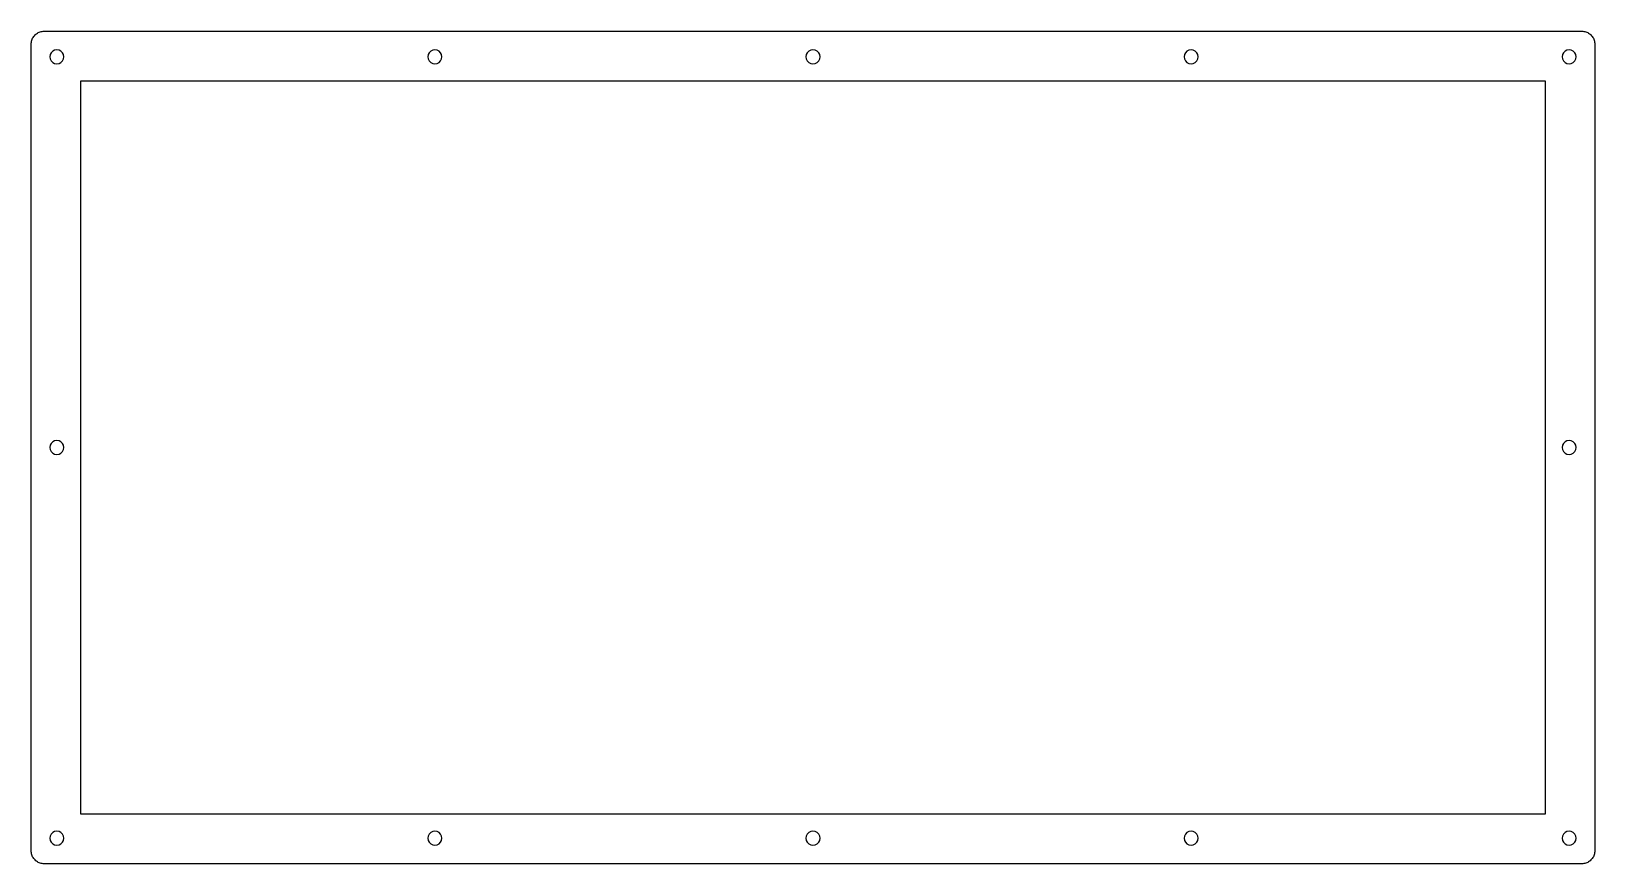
# Model space of a CAD drawing. Extents: x 0 to 245, y 0 to 130.
import ezdxf

# ---------------------------------------------------------------- set-up
doc = ezdxf.new("R2010")
doc.units = 0
doc.header["$MEASUREMENT"] = 0

msp = doc.modelspace()

# ---------------------------------------------------------------- linework, layer by layer
at = {"color": 0}
for p, q in [((0.4768, 129.609), (0.574643, 129.731)), ((0.574643, 129.731), (0.680752, 129.847)), ((0.680752, 129.847), (0.796505, 129.953)), ((0.796505, 129.953), (0.919152, 130.051)), ((0.919152, 130.051), (1.05006, 130.138)), ((1.05006, 130.138), (1.18787, 130.215)), ((1.18787, 130.215), (1.32981, 130.28)), ((1.32981, 130.28), (1.47588, 130.335)), ((1.47588, 130.335), (1.62884, 130.377)), ((1.62884, 130.377), (1.7818, 130.408)), ((1.7818, 130.408), (1.9389, 130.426)), ((1.9389, 130.426), (2.096, 130.433)), ((2.096, 130.433), (242.696, 130.433)), ((242.696, 130.433), (242.853, 130.426)), ((242.853, 130.426), (243.009, 130.408)), ((243.009, 130.408), (243.163, 130.377)), ((243.163, 130.377), (243.315, 130.335)), ((243.315, 130.335), (243.462, 130.28)), ((243.462, 130.28), (243.604, 130.215)), ((243.604, 130.215), (243.741, 130.138)), ((243.741, 130.138), (243.871, 130.051)), ((243.871, 130.051), (243.994, 129.953)), ((243.994, 129.953), (244.11, 129.847)), ((244.11, 129.847), (244.216, 129.731)), ((244.216, 129.731), (244.315, 129.609)), ((0.095085, 128.432), (0.101975, 128.589)), ((0.095085, 2.13183), (0.095085, 128.432)), ((0.101975, 128.589), (0.119889, 128.746)), ((0.119889, 128.746), (0.150206, 128.899)), ((0.150206, 128.899), (0.192925, 129.052)), ((0.192925, 129.052), (0.248047, 129.198)), ((0.248047, 129.198), (0.312815, 129.34)), ((0.312815, 129.34), (0.389985, 129.478)), ((0.389985, 129.478), (0.4768, 129.609)), ((3.44785, 127.324), (3.20394, 127.08)), ((3.75514, 127.479), (3.44785, 127.324)), ((4.09416, 127.532), (3.75514, 127.479)), ((4.43452, 127.479), (4.09416, 127.532)), ((4.74183, 127.324), (4.43452, 127.479)), ((4.98436, 127.08), (4.74183, 127.324)), ((62.5987, 127.324), (62.3549, 127.08)), ((62.9059, 127.479), (62.5987, 127.324)), ((63.2449, 127.532), (62.9059, 127.479)), ((63.5854, 127.479), (63.2449, 127.532)), ((63.8912, 127.324), (63.5854, 127.479)), ((64.1354, 127.08), (63.8912, 127.324)), ((121.748, 127.324), (121.506, 127.08)), ((122.055, 127.479), (121.748, 127.324)), ((122.396, 127.532), (122.055, 127.479)), ((122.735, 127.479), (122.396, 127.532)), ((123.042, 127.324), (122.735, 127.479)), ((123.285, 127.08), (123.042, 127.324)), ((180.899, 127.324), (180.655, 127.08)), ((181.205, 127.479), (180.899, 127.324)), ((181.545, 127.532), (181.205, 127.479)), ((181.886, 127.479), (181.545, 127.532)), ((182.192, 127.324), (181.886, 127.479)), ((182.436, 127.08), (182.192, 127.324)), ((240.05, 127.324), (239.806, 127.08)), ((240.356, 127.479), (240.05, 127.324)), ((240.696, 127.532), (240.356, 127.479)), ((241.035, 127.479), (240.696, 127.532)), ((241.343, 127.324), (241.035, 127.479)), ((241.585, 127.08), (241.343, 127.324)), ((244.315, 129.609), (244.402, 129.478)), ((244.402, 129.478), (244.479, 129.34)), ((244.479, 129.34), (244.544, 129.198)), ((244.544, 129.198), (244.599, 129.052)), ((244.599, 129.052), (244.64, 128.899)), ((244.64, 128.899), (244.672, 128.746)), ((244.672, 128.746), (244.69, 128.589)), ((244.69, 128.589), (244.697, 128.432)), ((244.697, 128.432), (244.697, 2.13183)), ((3.04822, 126.772), (2.99448, 126.432)), ((2.99448, 126.432), (3.04822, 126.093)), ((3.20394, 127.08), (3.04822, 126.772)), ((3.04822, 126.093), (3.20394, 125.786)), ((3.20394, 125.786), (3.44785, 125.543)), ((3.44785, 125.543), (3.75514, 125.386)), ((3.75514, 125.386), (4.09416, 125.332)), ((4.09416, 125.332), (4.43452, 125.386)), ((4.43452, 125.386), (4.74183, 125.543)), ((4.74183, 125.543), (4.98436, 125.786)), ((5.14145, 126.772), (4.98436, 127.08)), ((4.98436, 125.786), (5.14145, 126.093)), ((5.19384, 126.432), (5.14145, 126.772)), ((5.14145, 126.093), (5.19384, 126.432)), ((62.1993, 126.772), (62.1453, 126.432)), ((62.1453, 126.432), (62.1993, 126.093)), ((62.3549, 127.08), (62.1993, 126.772)), ((62.1993, 126.093), (62.3549, 125.786)), ((62.3549, 125.786), (62.5987, 125.543)), ((62.5987, 125.543), (62.9059, 125.386)), ((62.9059, 125.386), (63.2449, 125.332)), ((63.2449, 125.332), (63.5854, 125.386)), ((63.5854, 125.386), (63.8912, 125.543)), ((63.8912, 125.543), (64.1354, 125.786)), ((64.2909, 126.772), (64.1354, 127.08)), ((64.1354, 125.786), (64.2909, 126.093)), ((64.346, 126.432), (64.2909, 126.772)), ((64.2909, 126.093), (64.346, 126.432)), ((121.35, 126.772), (121.295, 126.432)), ((121.295, 126.432), (121.35, 126.093)), ((121.506, 127.08), (121.35, 126.772)), ((121.35, 126.093), (121.506, 125.786)), ((121.506, 125.786), (121.748, 125.543)), ((121.748, 125.543), (122.055, 125.386)), ((122.055, 125.386), (122.396, 125.332)), ((122.396, 125.332), (122.735, 125.386)), ((122.735, 125.386), (123.042, 125.543)), ((123.042, 125.543), (123.285, 125.786)), ((123.442, 126.772), (123.285, 127.08)), ((123.285, 125.786), (123.442, 126.093)), ((123.496, 126.432), (123.442, 126.772)), ((123.442, 126.093), (123.496, 126.432)), ((180.499, 126.772), (180.446, 126.432)), ((180.446, 126.432), (180.499, 126.093)), ((180.655, 127.08), (180.499, 126.772)), ((180.499, 126.093), (180.655, 125.786)), ((180.655, 125.786), (180.899, 125.543)), ((180.899, 125.543), (181.205, 125.386)), ((181.205, 125.386), (181.545, 125.332)), ((181.545, 125.332), (181.886, 125.386)), ((181.886, 125.386), (182.192, 125.543)), ((182.192, 125.543), (182.436, 125.786)), ((182.591, 126.772), (182.436, 127.08)), ((182.436, 125.786), (182.591, 126.093)), ((182.645, 126.432), (182.591, 126.772)), ((182.591, 126.093), (182.645, 126.432)), ((239.649, 126.772), (239.597, 126.432)), ((239.597, 126.432), (239.649, 126.093)), ((239.806, 127.08), (239.649, 126.772)), ((239.649, 126.093), (239.806, 125.786)), ((239.806, 125.786), (240.05, 125.543)), ((240.05, 125.543), (240.356, 125.386)), ((240.356, 125.386), (240.696, 125.332)), ((240.696, 125.332), (241.035, 125.386)), ((241.035, 125.386), (241.343, 125.543)), ((241.343, 125.543), (241.585, 125.786)), ((241.742, 126.772), (241.585, 127.08)), ((241.585, 125.786), (241.742, 126.093)), ((241.796, 126.432), (241.742, 126.772)), ((241.742, 126.093), (241.796, 126.432)), ((7.84597, 7.894798), (7.848373, 122.682)), ((7.848373, 122.682), (236.950198, 122.682)), ((236.950198, 122.682), (236.946, 7.867961)), ((3.44785, 66.1719), (3.20394, 65.9296)), ((3.75514, 66.3279), (3.44785, 66.1719)), ((4.09416, 66.3829), (3.75514, 66.3279)), ((4.43452, 66.3279), (4.09416, 66.3829)), ((4.74183, 66.1719), (4.43452, 66.3279)), ((4.98436, 65.9296), (4.74183, 66.1719)), ((240.05, 66.1719), (239.806, 65.9296)), ((240.356, 66.3279), (240.05, 66.1719)), ((240.696, 66.3829), (240.356, 66.3279)), ((241.035, 66.3279), (240.696, 66.3829)), ((241.343, 66.1719), (241.035, 66.3279)), ((241.585, 65.9296), (241.343, 66.1719)), ((3.04822, 65.6223), (2.99448, 65.2819)), ((2.99448, 65.2819), (3.04822, 64.9429)), ((3.20394, 65.9296), (3.04822, 65.6223)), ((3.04822, 64.9429), (3.20394, 64.6356)), ((3.20394, 64.6356), (3.44785, 64.3929)), ((3.44785, 64.3929), (3.75514, 64.2359)), ((3.75514, 64.2359), (4.09416, 64.1823)), ((4.09416, 64.1823), (4.43452, 64.2359)), ((4.43452, 64.2359), (4.74183, 64.3929)), ((4.74183, 64.3929), (4.98436, 64.6356)), ((5.14145, 65.6223), (4.98436, 65.9296)), ((4.98436, 64.6356), (5.14145, 64.9429)), ((5.19384, 65.2819), (5.14145, 65.6223)), ((5.14145, 64.9429), (5.19384, 65.2819)), ((239.649, 65.6223), (239.597, 65.2819)), ((239.597, 65.2819), (239.649, 64.9429)), ((239.806, 65.9296), (239.649, 65.6223)), ((239.649, 64.9429), (239.806, 64.6356)), ((239.806, 64.6356), (240.05, 64.3929)), ((240.05, 64.3929), (240.356, 64.2359)), ((240.356, 64.2359), (240.696, 64.1823)), ((240.696, 64.1823), (241.035, 64.2359)), ((241.035, 64.2359), (241.343, 64.3929)), ((241.343, 64.3929), (241.585, 64.6356)), ((241.742, 65.6223), (241.585, 65.9296)), ((241.585, 64.6356), (241.742, 64.9429)), ((241.796, 65.2819), (241.742, 65.6223)), ((241.742, 64.9429), (241.796, 65.2819)), ((236.946, 7.867961), (7.84597, 7.894798)), ((3.44785, 5.02158), (3.20394, 4.77767)), ((3.75514, 5.18005), (3.44785, 5.02158)), ((4.09416, 5.23102), (3.75514, 5.18005)), ((4.43452, 5.18005), (4.09416, 5.23102)), ((4.74183, 5.02158), (4.43452, 5.18005)), ((4.98436, 4.77767), (4.74183, 5.02158)), ((62.5987, 5.02158), (62.3549, 4.77767)), ((62.9059, 5.18005), (62.5987, 5.02158)), ((63.2449, 5.23102), (62.9059, 5.18005)), ((63.5854, 5.18005), (63.2449, 5.23102)), ((63.8912, 5.02158), (63.5854, 5.18005)), ((64.1354, 4.77767), (63.8912, 5.02158)), ((121.748, 5.02158), (121.506, 4.77767)), ((122.055, 5.18005), (121.748, 5.02158)), ((122.396, 5.23102), (122.055, 5.18005)), ((122.735, 5.18005), (122.396, 5.23102)), ((123.042, 5.02158), (122.735, 5.18005)), ((123.285, 4.77767), (123.042, 5.02158)), ((180.899, 5.02158), (180.655, 4.77767)), ((181.205, 5.18005), (180.899, 5.02158)), ((181.545, 5.23102), (181.205, 5.18005)), ((181.886, 5.18005), (181.545, 5.23102)), ((182.192, 5.02158), (181.886, 5.18005)), ((182.436, 4.77767), (182.192, 5.02158)), ((240.05, 5.02158), (239.806, 4.77767)), ((240.356, 5.18005), (240.05, 5.02158)), ((240.696, 5.23102), (240.356, 5.18005)), ((241.035, 5.18005), (240.696, 5.23102)), ((241.343, 5.02158), (241.035, 5.18005)), ((241.585, 4.77767), (241.343, 5.02158)), ((3.04822, 4.47174), (2.99448, 4.13135)), ((2.99448, 4.13135), (3.04822, 3.79236)), ((3.20394, 4.77767), (3.04822, 4.47174)), ((3.04822, 3.79236), (3.20394, 3.48506)), ((3.20394, 3.48506), (3.44785, 3.24253)), ((3.44785, 3.24253), (3.75514, 3.08543)), ((3.75514, 3.08543), (4.09416, 3.03168)), ((4.09416, 3.03168), (4.43452, 3.08543)), ((4.43452, 3.08543), (4.74183, 3.24253)), ((4.74183, 3.24253), (4.98436, 3.48506)), ((5.14145, 4.47174), (4.98436, 4.77767)), ((4.98436, 3.48506), (5.14145, 3.79236)), ((5.19384, 4.13135), (5.14145, 4.47174)), ((5.14145, 3.79236), (5.19384, 4.13135)), ((62.1993, 4.47174), (62.1453, 4.13135)), ((62.1453, 4.13135), (62.1993, 3.79236)), ((62.3549, 4.77767), (62.1993, 4.47174)), ((62.1993, 3.79236), (62.3549, 3.48506)), ((62.3549, 3.48506), (62.5987, 3.24253)), ((62.5987, 3.24253), (62.9059, 3.08543)), ((62.9059, 3.08543), (63.2449, 3.03168)), ((63.2449, 3.03168), (63.5854, 3.08543)), ((63.5854, 3.08543), (63.8912, 3.24253)), ((63.8912, 3.24253), (64.1354, 3.48506)), ((64.2909, 4.47174), (64.1354, 4.77767)), ((64.1354, 3.48506), (64.2909, 3.79236)), ((64.346, 4.13135), (64.2909, 4.47174)), ((64.2909, 3.79236), (64.346, 4.13135)), ((121.35, 4.47174), (121.295, 4.13135)), ((121.295, 4.13135), (121.35, 3.79236)), ((121.506, 4.77767), (121.35, 4.47174)), ((121.35, 3.79236), (121.506, 3.48506)), ((121.506, 3.48506), (121.748, 3.24253)), ((121.748, 3.24253), (122.055, 3.08543)), ((122.055, 3.08543), (122.396, 3.03168)), ((122.396, 3.03168), (122.735, 3.08543)), ((122.735, 3.08543), (123.042, 3.24253)), ((123.042, 3.24253), (123.285, 3.48506)), ((123.442, 4.47174), (123.285, 4.77767)), ((123.285, 3.48506), (123.442, 3.79236)), ((123.496, 4.13135), (123.442, 4.47174)), ((123.442, 3.79236), (123.496, 4.13135)), ((180.499, 4.47174), (180.446, 4.13135)), ((180.446, 4.13135), (180.499, 3.79236)), ((180.655, 4.77767), (180.499, 4.47174)), ((180.499, 3.79236), (180.655, 3.48506)), ((180.655, 3.48506), (180.899, 3.24253)), ((180.899, 3.24253), (181.205, 3.08543)), ((181.205, 3.08543), (181.545, 3.03168)), ((181.545, 3.03168), (181.886, 3.08543)), ((181.886, 3.08543), (182.192, 3.24253)), ((182.192, 3.24253), (182.436, 3.48506)), ((182.591, 4.47174), (182.436, 4.77767)), ((182.436, 3.48506), (182.591, 3.79236)), ((182.645, 4.13135), (182.591, 4.47174)), ((182.591, 3.79236), (182.645, 4.13135)), ((239.649, 4.47174), (239.597, 4.13135)), ((239.597, 4.13135), (239.649, 3.79236)), ((239.806, 4.77767), (239.649, 4.47174)), ((239.649, 3.79236), (239.806, 3.48506)), ((239.806, 3.48506), (240.05, 3.24253)), ((240.05, 3.24253), (240.356, 3.08543)), ((240.356, 3.08543), (240.696, 3.03168)), ((240.696, 3.03168), (241.035, 3.08543)), ((241.035, 3.08543), (241.343, 3.24253)), ((241.343, 3.24253), (241.585, 3.48506)), ((241.742, 4.47174), (241.585, 4.77767)), ((241.585, 3.48506), (241.742, 3.79236)), ((241.796, 4.13135), (241.742, 4.47174)), ((241.742, 3.79236), (241.796, 4.13135)), ((0.101975, 1.97473), (0.095085, 2.13183)), ((0.119889, 1.81901), (0.101975, 1.97473)), ((0.150206, 1.66467), (0.119889, 1.81901)), ((0.192925, 1.51309), (0.150206, 1.66467)), ((0.248047, 1.36563), (0.192925, 1.51309)), ((0.312815, 1.2237), (0.248047, 1.36563)), ((0.389985, 1.08727), (0.312815, 1.2237)), ((0.4768, 0.956359), (0.389985, 1.08727)), ((0.574643, 0.833713), (0.4768, 0.956359)), ((0.680752, 0.717959), (0.574643, 0.833713)), ((0.796505, 0.611851), (0.680752, 0.717959)), ((0.919152, 0.512632), (0.796505, 0.611851)), ((1.05006, 0.425813), (0.919152, 0.512632)), ((1.18787, 0.348644), (1.05006, 0.425813)), ((1.32981, 0.283876), (1.18787, 0.348644)), ((1.47588, 0.228755), (1.32981, 0.283876)), ((1.62884, 0.187413), (1.47588, 0.228755)), ((1.7818, 0.155718), (1.62884, 0.187413)), ((1.9389, 0.137804), (1.7818, 0.155718)), ((2.096, 0.130914), (1.9389, 0.137804)), ((242.696, 0.130914), (2.096, 0.130914)), ((242.853, 0.137804), (242.696, 0.130914)), ((243.009, 0.155718), (242.853, 0.137804)), ((243.163, 0.187413), (243.009, 0.155718)), ((243.315, 0.228755), (243.163, 0.187413)), ((243.462, 0.283876), (243.315, 0.228755)), ((243.604, 0.348644), (243.462, 0.283876)), ((243.741, 0.425813), (243.604, 0.348644)), ((243.871, 0.512632), (243.741, 0.425813)), ((243.994, 0.611851), (243.871, 0.512632)), ((244.11, 0.717959), (243.994, 0.611851)), ((244.216, 0.833713), (244.11, 0.717959)), ((244.315, 0.956359), (244.216, 0.833713)), ((244.402, 1.08727), (244.315, 0.956359)), ((244.479, 1.2237), (244.402, 1.08727)), ((244.544, 1.36563), (244.479, 1.2237)), ((244.599, 1.51309), (244.544, 1.36563)), ((244.64, 1.66467), (244.599, 1.51309)), ((244.672, 1.81901), (244.64, 1.66467)), ((244.69, 1.97473), (244.672, 1.81901)), ((244.697, 2.13183), (244.69, 1.97473))]:
    msp.add_line(p, q, dxfattribs=at)

doc.saveas('drawing.dxf')
